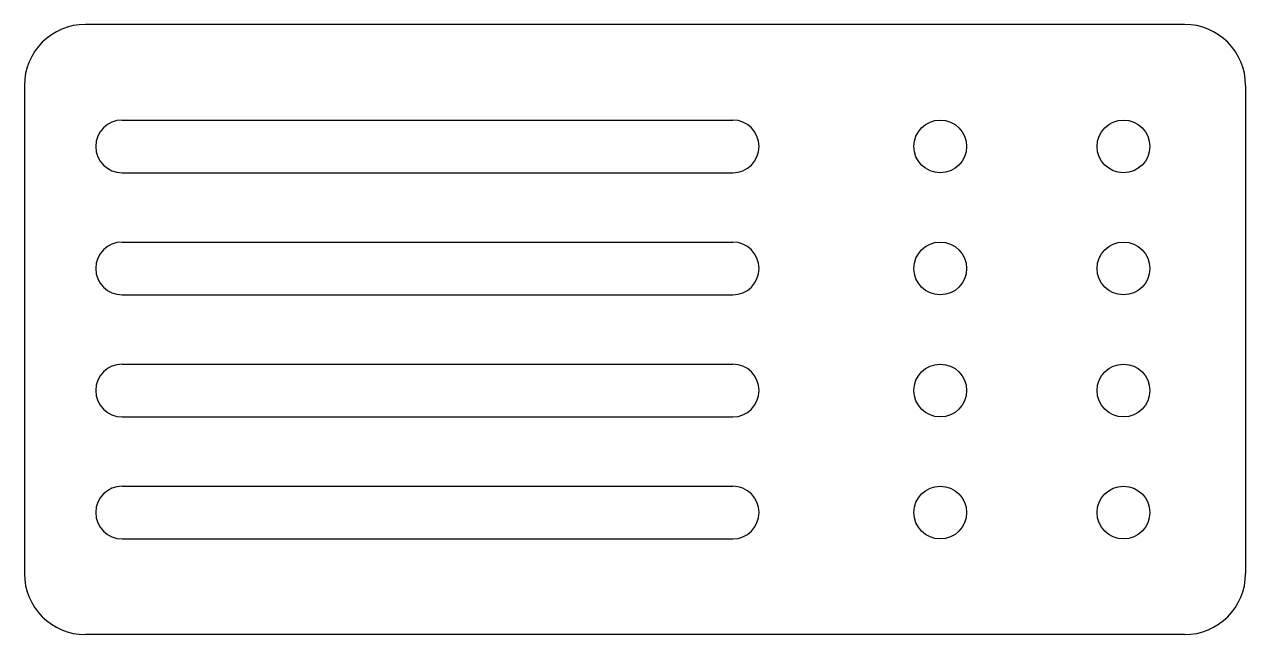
# Model space of a CAD drawing. Header units: millimetres. Extents: x 0 to 100, y -50 to 0.
import ezdxf

# ---------------------------------------------------------------- set-up
doc = ezdxf.new("R2010")
doc.units = ezdxf.units.MM

msp = doc.modelspace()

# ---------------------------------------------------------------- linework, layer by layer
at = {"color": 7, "linetype": 'Continuous', "lineweight": 25}
for p, q in [((95, 0), (5, 0)), ((0, -5), (0, -45)), ((100, -5), (100, -45)), ((8, -7.84), (58, -7.84)), ((8, -12.16), (58, -12.16)), ((8, -17.84), (58, -17.84)), ((8, -22.16), (58, -22.16)), ((8, -27.84), (58, -27.84)), ((8, -32.16), (58, -32.16)), ((8, -37.84), (58, -37.84)), ((8, -42.16), (58, -42.16)), ((95, -50), (5, -50))]:
    msp.add_line(p, q, dxfattribs=at)
for centre in [(75, -10), (90, -10), (75, -20), (90, -20), (75, -30), (90, -30), (75, -40), (90, -40)]:
    msp.add_circle(centre, 2.16, dxfattribs=at)
for centre, radius, start, end in [((5, -5), 5, 90, 180), ((95, -5), 5, 0, 90), ((8, -10), 2.16, 90, 270), ((58, -10), 2.16, 270, 90), ((8, -20), 2.16, 90, 270), ((58, -20), 2.16, 270, 90), ((8, -30), 2.16, 90, 270), ((58, -30), 2.16, 270, 90), ((8, -40), 2.16, 90, 270), ((58, -40), 2.16, 270, 90), ((5, -45), 5, 180, 270), ((95, -45), 5, 270, 0)]:
    msp.add_arc(centre, radius, start, end, dxfattribs=at)

doc.saveas('drawing.dxf')
